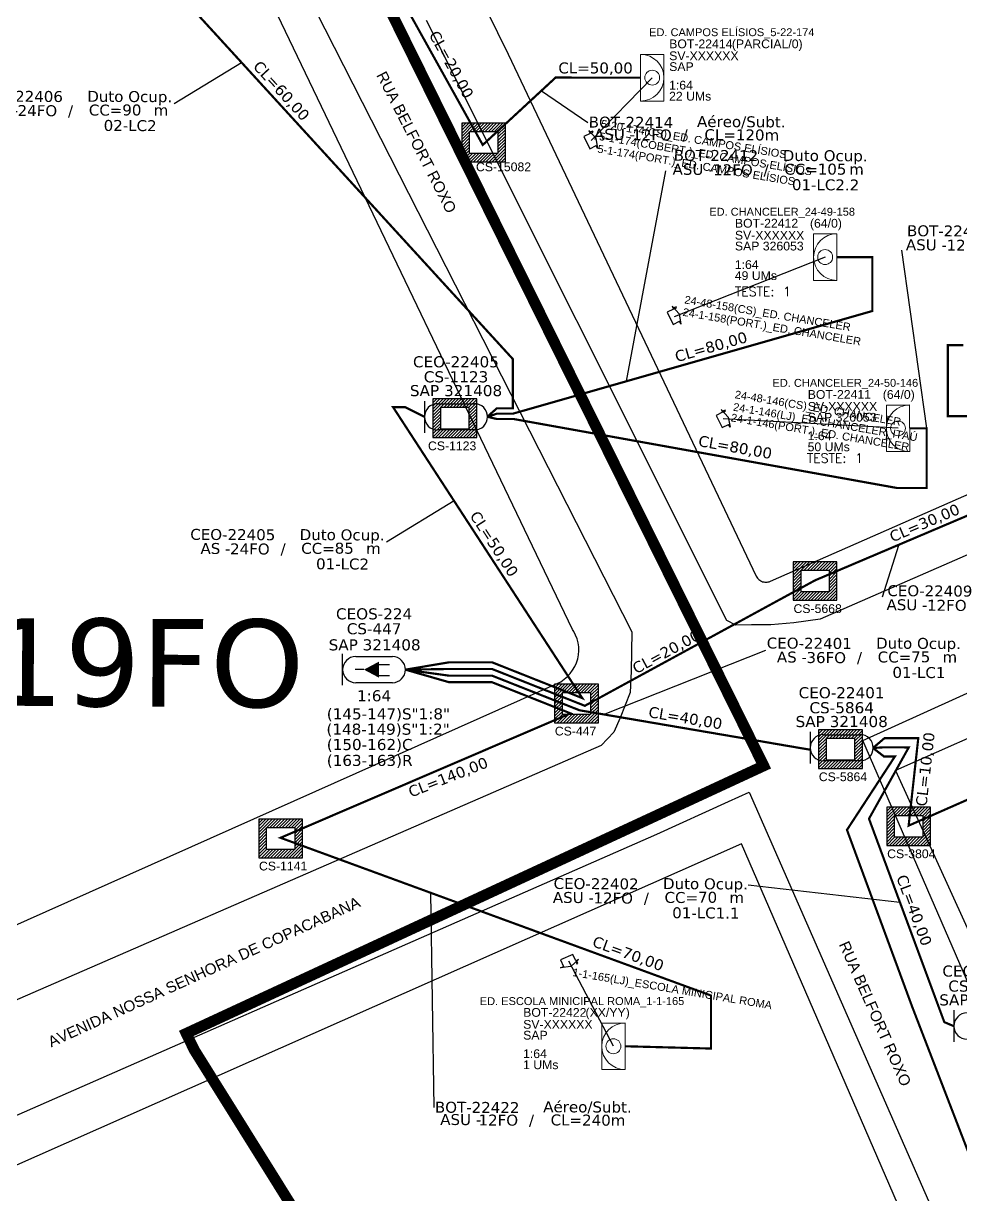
# Model space of a CAD drawing. Extents: x 4313 to 28038, y -9425 to 4777.
# Drawn here: x 25482 to 26338, y -8431 to -7361 of the extents above; entities that cross this region are included whole.
import ezdxf
from ezdxf.enums import TextEntityAlignment as Align

# ---------------------------------------------------------------- set-up
doc = ezdxf.new("R2010")
doc.units = ezdxf.units.DM
doc.header["$MEASUREMENT"] = 0
for name, color, linetype in [('10.0-Cartográfico', 252, 'Continuous'), ('10.1-Caixas Subterrâneas', 5, 'Continuous'), ('20.4-CEOS', 1, 'Continuous'), ('20.5-CEO', 1, 'Continuous'), ('20.8-Legenda', 1, 'Continuous'), ('CAP a instalar', 1, 'Continuous'), ('celulas gpon', 7, 'Continuous'), ('label_cabos', 7, 'Continuous'), ('Legenda', 1, 'Continuous'), ('Segmento de Logradouro Texto', 238, 'Continuous'), ('surveys', 7, 'Continuous'), ('surveys legendas', 7, 'Continuous')]:
    doc.layers.add(name, color=color, linetype=linetype)
doc.layers.add("20.0-LEGENDA DOS CDO'S", color=1, linetype='Continuous', lineweight=0)
doc.layers.add('20.1-CDO_INTERIOR', color=1, linetype='Continuous', lineweight=0)
doc.layers.add('DROP DE CLIENTE', color=140, linetype='Continuous', plot=False)
doc.layers.add('EXTRA', color=50, linetype='Continuous', plot=False)
doc.styles.add('ARIAL', font='arial.ttf')
doc.styles.add('DIGICADE', font='arial.ttf')
doc.styles.add('ROMANS', font='romans.shx')
doc.styles.add('siredit', font='verdana.ttf')
doc.linetypes.add('FENCELINE1', pattern='A,0.25,-0.1,[133,ltypeshp.shx,S=0.1,R=0,X=-0.1,Y=0],-0.1,1', length=1.45)
doc.dimstyles.new('CC', dxfattribs={"dimtxt": 1, "dimasz": 2, "dimexe": 0.18, "dimexo": 0.0625, "dimgap": 0.09, "dimtad": 0, "dimdec": 0, "dimrnd": 1, "dimzin": 0, "dimdsep": 46, "dimtxsty": 'siredit', "dimblk": 'NONE', "dimcen": 0, "dimse1": 1, "dimse2": 1, "dimsd1": 1, "dimsd2": 1, "dimclrt": 7, "dimadec": 0, "dimazin": 0, "dimtfac": 1, "dimtdec": 0, "dimtofl": 0, "dimtmove": 0, "dimatfit": 3, "dimfxl": 0, "dimtolj": 1, "dimtzin": 0, "dimarcsym": 0})

# ---------------------------------------------------------------- blocks, each defined once
blk = doc.blocks.new('SURVEY_SURVEY')
for p, q in [((0, 0.0000127), (-0.0000126, 0.000009)), ((-0.0000126, 0.000009), (-0.0000086, 0.000009)), ((-0.0000086, 0), (-0.0000086, 0.000009)), ((0.0000086, 0), (-0.0000086, 0)), ((0, 0.0000127), (0.0000126, 0.000009)), ((0.0000084, 0.0000132), (0.0000098, 0.0000132)), ((0.0000084, 0.0000103), (0.0000084, 0.0000132)), ((0.0000126, 0.000009), (0.0000086, 0.000009)), ((0.0000086, 0.000009), (0.0000086, 0)), ((0.0000098, 0.0000132), (0.0000098, 0.0000099))]:
    blk.add_line(p, q)
blk = doc.blocks.new('*U37')
at = {"layer": '20.4-CEOS'}
for p, q in [((-4.54, 1.19), (-1.19, 1.19)), ((-1.19, -1.19), (-4.54, -1.19))]:
    blk.add_line(p, q, dxfattribs=at)
for points in [[(-5.73, -1.43), (-5.73, 1.44)], [(-3.79, 0), (-4.59, 0)], [(-2.47, 0.48), (-1.45, 0.48)], [(-2.47, -0.52), (-1.45, -0.52)]]:
    blk.add_lwpolyline(points, dxfattribs=at)
blk.add_lwpolyline([(-3.79, 0, 0, 1.47, 0), (-2.41, 0, 1.47, 1.47, 0)], format="xyseb", dxfattribs=at)
for centre, start, end in [((-4.54, 0), 90, 270), ((-1.19, 0), 270, 90)]:
    blk.add_arc(centre, 1.19, start, end, dxfattribs=at)
at = {"layer": '20.4-CEOS', "color": 7, "style": 'siredit'}
for tag, p in [('FID', (-2.86, 5.6)), ('LOCAL', (-2.86, 4.24)), ('SAP', (-2.81, 2.77)), ('RACIO_SPLITAGEM', (-2.86, -1.88))]:
    blk.add_attdef(tag, text='', height=1.01, dxfattribs=at).set_placement(p, align=Align.TOP_CENTER)
for tag, flags, p in [('ID_ATIVIDADE', 3, (-2.86, -3.58)), ('FATOR', 1, (-2.86, -4.89))]:
    blk.add_attdef(tag, text='', height=1.01, dxfattribs=dict(at, flags=flags)).set_placement(p, align=Align.TOP_CENTER)
at = {"layer": '20.4-CEOS', "color": 7, "style": 'siredit', "flags": 3}
blk.add_attdef('QTDE', (-4.97, -7.12), '', height=1.01, dxfattribs=at)
blk = doc.blocks.new('*U68')
at = {"layer": '20.4-CEOS', "color": 7, "style": 'siredit'}
for tag, p in [('FIBRAS_SPLITTER', (0, 0)), ('FIBRAS_TOP_C', (0, -4.13)), ('RESERVA_FINAIS', (0, -5.46))]:
    blk.add_attdef(tag, p, '', height=1.01, dxfattribs=at)
for tag, p, flags in [('ID_ATIVIDADE', (0, -6.77), 3), ('FATOR', (0, -8.09), 1), ('QTDE', (0, -9.4), 1), ('FID', (0, -10.71), 1)]:
    blk.add_attdef(tag, p, '', height=1.01, dxfattribs=dict(at, flags=flags))
blk = doc.blocks.new('*U72')
at = {"layer": '20.4-CEOS', "color": 7, "style": 'siredit'}
blk.add_attdef('FIBRAS_SPLITTER', (0, 0), '', height=1.01, dxfattribs=at)
for tag, p, flags in [('ID_ATIVIDADE', (0, -1.48), 3), ('FATOR', (0, -2.79), 1), ('QTDE', (0, -4.11), 1), ('FID', (0, -5.42), 1)]:
    blk.add_attdef(tag, p, '', height=1.01, dxfattribs=dict(at, flags=flags))
blk = doc.blocks.new('*X32')
at = {"color": 0, "linetype": 'Continuous'}
for p, q in [((-1.25, 0.34099), (-0.49099, 1.1)), ((-1.25, 0.517767), (-0.667767, 1.1)), ((-1.25, 0.694544), (-0.844544, 1.1)), ((-1.25, 0.87132), (-1.02132, 1.1)), ((-1.25, 1.048097), (-1.198097, 1.1)), ((-0.789214, 0.625), (-0.314214, 1.1)), ((-0.612437, 0.625), (-0.137437, 1.1)), ((-0.43566, 0.625), (0.03934, 1.1)), ((-0.258883, 0.625), (0.216117, 1.1)), ((-0.082107, 0.625), (0.392893, 1.1)), ((0.09467, 0.625), (0.56967, 1.1)), ((0.271447, 0.625), (0.746447, 1.1)), ((0.448223, 0.625), (0.923223, 1.1)), ((0.625, 0.625), (1.1, 1.1)), ((0.801777, 0.625), (1.25, 1.073223)), ((0.8035, 0.449947), (1.25, 0.896447)), ((0.8035, 0.27317), (1.25, 0.71967)), ((-1.25, 0.164214), (-0.8035, 0.610714)), ((-1.25, -0.012563), (-0.8035, 0.433937)), ((-1.25, -0.18934), (-0.8035, 0.25716)), ((-1.25, -0.366117), (-0.8035, 0.080383)), ((0.8035, 0.096393), (1.25, 0.542893)), ((0.8035, -0.080383), (1.25, 0.366117)), ((0.8035, -0.25716), (1.25, 0.18934)), ((0.8035, -0.433937), (1.25, 0.012563)), ((-1.25, -0.542893), (-0.8035, -0.096393)), ((-1.25, -0.71967), (-0.8035, -0.27317)), ((-1.25, -0.896447), (-0.8035, -0.449947)), ((-1.25, -1.073223), (-0.801777, -0.625)), ((-1.1, -1.1), (-0.625, -0.625)), ((-0.923223, -1.1), (-0.448223, -0.625)), ((-0.746447, -1.1), (-0.271447, -0.625)), ((-0.56967, -1.1), (-0.09467, -0.625)), ((-0.392893, -1.1), (0.082107, -0.625)), ((-0.216117, -1.1), (0.258883, -0.625)), ((-0.03934, -1.1), (0.43566, -0.625)), ((0.137437, -1.1), (0.612437, -0.625)), ((0.314214, -1.1), (0.789214, -0.625)), ((0.49099, -1.1), (1.25, -0.34099)), ((0.667767, -1.1), (1.25, -0.517767)), ((0.8035, -0.610714), (1.25, -0.164214)), ((0.844544, -1.1), (1.25, -0.694544)), ((1.02132, -1.1), (1.25, -0.87132)), ((1.198097, -1.1), (1.25, -1.048097))]:
    blk.add_line(p, q, dxfattribs=at)
blk = doc.blocks.new('MANHOLE_MQ')
at = {"color": 0, "linetype": 'Continuous'}
for p, q in [((0.00000623, 0.00000569), (-0.00000627, 0.00000569)), ((-0.00000627, 0.00000569), (-0.00000627, -0.00000531)), ((0.00000623, -0.00000531), (0.00000623, 0.00000569)), ((-0.00000404, 0.00000331), (0.00000399, 0.00000331)), ((-0.00000404, -0.00000294), (-0.00000404, 0.00000331)), ((0.00000399, 0.00000331), (0.00000399, -0.00000294)), ((0.00000399, -0.00000294), (-0.00000404, -0.00000294)), ((0.00000399, -0.00000294), (0.00000399, -0.00000294)), ((-0.00000627, -0.00000531), (0.00000623, -0.00000531))]:
    blk.add_line(p, q, dxfattribs=at)
at = {"color": 0, "linetype": 'Continuous', "xscale": 5e-06, "yscale": 5e-06, "zscale": 1e-05}
blk.add_blockref('*X32', (-0.00000002, 0.00000019), dxfattribs=at)
blk = doc.blocks.new('CDOI_CT_DRT')
at = {"layer": '20.1-CDO_INTERIOR', "color": 8, "lineweight": 18}
blk.add_lwpolyline([(2.13, -2.13), (2.13, 2.12), (0, 2.12), (0, -2.13)], close=True, dxfattribs=at)
blk.add_circle((1.06, 0), 0.68, dxfattribs=at)
blk.add_arc((0, 0), 2.13, 269.9724, 89.9724, dxfattribs=at)
at = {"layer": "20.0-LEGENDA DOS CDO'S", "color": 8, "style": 'ARIAL'}
for tag, p in [('CDO_N', (2.61, 2.69)), ('SURVEY', (2.61, 1.6)), ('SAP', (2.61, 0.61)), ('1:XX', (2.6, -1.08)), ('UMS', (2.6, -2.09))]:
    blk.add_attdef(tag, p, '', height=0.8, rotation=359.9724, dxfattribs=at)
blk.add_attdef('FIBRAS_UTILIZADAS', text='', height=0.8, rotation=359.9724, dxfattribs=at).set_placement((10.32, 2.69), align=Align.CENTER)
blk = doc.blocks.new('Inst CDOI-64')
at = {"layer": '20.1-CDO_INTERIOR', "color": 1, "lineweight": 18}
blk.add_lwpolyline([(-2.12, -2.13), (-2.12, 2.12), (0, 2.12), (0.01, -2.13)], close=True, dxfattribs=at)
blk.add_circle((-1.06, 0), 0.68, dxfattribs=at)
blk.add_arc((0.01, 0), 2.13, 90.0276, 270.0276, dxfattribs=at)
at = {"layer": "20.0-LEGENDA DOS CDO'S"}
for tag, p, style, flags in [('ID_ATIVIDADE', (-9.3, 3.78), 'ARIAL', 3), ('FATOR', (-1.5, 3.78), 'ARIAL', 1), ('QTDE', (-9.18, -3.66), 'DIGICADE', 3)]:
    blk.add_attdef(tag, p, '', height=0.8, rotation=0.118, dxfattribs=dict(at, style=style, flags=flags))
at = {"layer": "20.0-LEGENDA DOS CDO'S", "style": 'ARIAL'}
for tag, p, rotation in [('FID', (-9.3, 2.69), 0.118), ('SURVEY', (-9.3, 1.6), 359.9724), ('SAP', (-9.3, 0.61), 359.9724), ('1:XX', (-9.31, -1.08), 359.9724), ('UMS', (-9.31, -2.09), 359.9724)]:
    blk.add_attdef(tag, p, '', height=0.8, rotation=rotation, dxfattribs=at)
blk.add_attdef('FIBRAS_UTILIZADAS', text='', height=0.8, rotation=359.9724, dxfattribs=at).set_placement((-0.99, 2.69), align=Align.CENTER)
blk = doc.blocks.new('Teste  FTTH')
at = {"color": 0, "lineweight": 0, "style": 'ROMANS'}
for tag, p in [('TESTE', (-2.302, -0.29)), ('QTDE', (0.212, -0.29))]:
    blk.add_attdef(tag, p, '', height=0.48, dxfattribs=at)
for tag, p, flags in [('FID', (-2.227, -1.253), 1), ('FATOR', (-2.227, -2.028), 3), ('ID_ATIVIDADE', (-2.227, -2.716), 3)]:
    blk.add_attdef(tag, p, '', height=0.48, dxfattribs=dict(at, flags=flags))
blk = doc.blocks.new('CDOI_CT_ESQ')
at = {"layer": '20.1-CDO_INTERIOR', "color": 8, "lineweight": 18}
blk.add_lwpolyline([(-2.12, -2.13), (-2.12, 2.12), (0, 2.12), (0.01, -2.13)], close=True, dxfattribs=at)
blk.add_circle((-1.06, 0), 0.68, dxfattribs=at)
blk.add_arc((0.01, 0), 2.13, 90.0276, 270.0276, dxfattribs=at)
at = {"layer": "20.0-LEGENDA DOS CDO'S", "color": 8, "style": 'ARIAL'}
for tag, p in [('CDO_N', (-9.3, 2.69)), ('SURVEY', (-9.3, 1.6)), ('SAP', (-9.3, 0.61)), ('1:XX', (-9.31, -1.08)), ('UMS', (-9.31, -2.09))]:
    blk.add_attdef(tag, p, '', height=0.8, rotation=359.9724, dxfattribs=at)
blk.add_attdef('FIBRAS_UTILIZADAS', text='', height=0.8, rotation=359.9724, dxfattribs=at).set_placement((-1.59, 2.69), align=Align.CENTER)
blk = doc.blocks.new('*U161')
at = {"layer": '20.5-CEO'}
for p, q in [((-1.56, 1.26), (1.8, 1.26)), ((1.8, -1.13), (-1.56, -1.13))]:
    blk.add_line(p, q, dxfattribs=at)
blk.add_lwpolyline([(-2.75, 1.51), (-2.75, -1.38)], dxfattribs=at)
for centre, start, end in [((-1.56, 0.07), 90, 270), ((1.8, 0.07), 270, 90)]:
    blk.add_arc(centre, 1.2, start, end, dxfattribs=at)
at = {"layer": '20.5-CEO', "color": 7, "style": 'siredit'}
for tag, p in [('FID', (0.11, 5.61)), ('LOCAL', (0.12, 4.23)), ('SAP', (0.12, 2.97)), ('FIBRAS_RESERVA', (0.12, -1.94))]:
    blk.add_attdef(tag, text='', height=1.01, dxfattribs=at).set_placement(p, align=Align.TOP_CENTER)
for tag, flags, p in [('ID_ATIVIDADE', 3, (0.11, -3.51)), ('FATOR', 1, (0.11, -4.82))]:
    blk.add_attdef(tag, text='', height=1.01, dxfattribs=dict(at, flags=flags)).set_placement(p, align=Align.TOP_CENTER)
at = {"layer": '20.5-CEO', "color": 7, "style": 'siredit', "flags": 3}
blk.add_attdef('QTDE', (-4.88, -7.06), '', height=1.01, dxfattribs=at)
blk = doc.blocks.new('Inst CB DT OCUP CFOA-SM-AS-80-TS-36')
at = {"layer": 'label_cabos', "color": 0, "style": 'siredit'}
for tag, flags, p in [('ID_ATIVIDADE', 3, (1.31, 2.67)), ('FATOR', 1, (11.56, 2.55))]:
    blk.add_attdef(tag, text='', height=1, rotation=359.69, dxfattribs=dict(at, flags=flags)).set_placement(p, align=Align.MIDDLE_CENTER)
for tag, p in [('DESTINO_CABO', (3.13, 1.26)), ('TIPO_CABO', (13.11, 1.24)), ('TIPO_CABO', (1.76, 0)), ('CABO', (4.69, -0.05)), ('/', (7.71, -0.05)), ('LANCE', (10.91, 0)), ('UND', (15.96, 0)), ('FID', (13.15, -1.41))]:
    blk.add_attdef(tag, text='', height=1, rotation=359.69, dxfattribs=at).set_placement(p, align=Align.MIDDLE_CENTER)
blk.add_attdef('QTDE', (12.43, -0.47), '', height=1, rotation=359.69, dxfattribs=at)
blk = doc.blocks.new('_None')
blk = doc.blocks.new('Inst CB DT OCUP CFOA-SM-ASU-120-S-12')
at = {"layer": 'label_cabos', "color": 0, "style": 'siredit'}
for tag, flags, p in [('ID_ATIVIDADE', 3, (1.31, 2.67)), ('FATOR', 1, (11.56, 2.55))]:
    blk.add_attdef(tag, text='', height=1, rotation=359.69, dxfattribs=dict(at, flags=flags)).set_placement(p, align=Align.MIDDLE_CENTER)
for tag, p in [('DESTINO_CABO', (3.13, 1.26)), ('TIPO_CABO', (13.11, 1.24)), ('TIPO_CABO', (1.26, 0)), ('CABO', (4.69, -0.05)), ('/', (7.71, -0.05)), ('LANCE', (10.91, 0)), ('UND', (15.96, 0)), ('FID', (13.15, -1.41))]:
    blk.add_attdef(tag, text='', height=1, rotation=359.69, dxfattribs=at).set_placement(p, align=Align.MIDDLE_CENTER)
blk.add_attdef('QTDE', (12.43, -0.47), '', height=1, rotation=359.69, dxfattribs=at)
blk = doc.blocks.new('Inst CB DT OCUP CFOA-SM-AS-80-TS-24')
at = {"layer": 'label_cabos', "color": 0, "style": 'siredit'}
for tag, flags, p in [('ID_ATIVIDADE', 3, (1.31, 2.67)), ('FATOR', 1, (11.56, 2.55))]:
    blk.add_attdef(tag, text='', height=1, rotation=359.69, dxfattribs=dict(at, flags=flags)).set_placement(p, align=Align.MIDDLE_CENTER)
for tag, p in [('DESTINO_CABO', (3.13, 1.26)), ('TIPO_CABO', (13.11, 1.24)), ('TIPO_CABO', (1.76, 0)), ('CABO', (4.69, -0.05)), ('/', (7.71, -0.05)), ('LANCE', (10.91, 0)), ('UND', (15.96, 0)), ('FID', (13.15, -1.41))]:
    blk.add_attdef(tag, text='', height=1, rotation=359.69, dxfattribs=at).set_placement(p, align=Align.MIDDLE_CENTER)
blk.add_attdef('QTDE', (12.43, -0.47), '', height=1, rotation=359.69, dxfattribs=at)
blk = doc.blocks.new('LEGENDA DOS CABOS')
at = {"layer": 'EXTRA', "style": 'siredit'}
for tag, p in [('ID', (4.6, 0.97)), ('XX', (9.03, 0.97))]:
    blk.add_attdef(tag, text='', height=0.48, rotation=359.69, dxfattribs=at).set_placement(p, align=Align.MIDDLE_CENTER)
at = {"layer": 'Legenda', "color": 7, "style": 'siredit'}
for tag, p in [('TIPO_CABO', (1.31, 0)), ('CABO', (4.69, -0.05)), ('/', (6.81, -0.05)), ('METROS', (10.03, -0.05))]:
    blk.add_attdef(tag, text='', height=0.8, rotation=359.69, dxfattribs=at).set_placement(p, align=Align.MIDDLE_CENTER)

msp = doc.modelspace()

# ---------------------------------------------------------------- linework, layer by layer
at = {"layer": '10.0-Cartográfico'}
for points in [[(25830.8, -7198.2), (25915.3, -7369.7)], [(26889.3, -7245.5), (27000.7, -7488.5), (27005.8, -7509.3), (27006, -7527.1), (27002.9, -7537.5), (26991.9, -7557), (26808.3, -7643.8), (26209.9, -7905.4), (26185.8, -7908.7), (26164.9, -7910.4), (26147.3, -7910.6), (26132.8, -7910.8), (26124.7, -7906.4), (25850.3, -7358.9)], [(25279.3, -8272), (25973, -7962.5), (25976.2, -7960.2), (25979.1, -7957.7), (25981.6, -7954.9), (25983.8, -7951.8), (25985.8, -7948.5), (25987.4, -7945.2), (25988.5, -7941.6), (25989.2, -7937.9), (25989.5, -7934.2), (25989.4, -7930.5), (25988.9, -7926.9), (25988, -7923.3), (25986.5, -7919.8), (25984.8, -7916.5), (25983.7, -7914.7), (25714.4, -7353.7)], [(25749.2, -7349.8), (26037.9, -7916.8), (26037.2, -7952.8), (26036.3, -7972.4), (26027.2, -7995.4), (26021.5, -8008.5), (26009.9, -8020.6), (25293.5, -8332.2), (25290.3, -8333.4)], [(25915.3, -7369.7), (25925.1, -7389.5), (26151.5, -7866.1), (26151.9, -7867), (26152.5, -7867.8), (26153.1, -7868.5), (26153.9, -7869.1), (26154.7, -7869.7), (26155.5, -7870.3), (26156.4, -7870.7), (26157.3, -7871.1), (26158.3, -7871.3), (26159.4, -7871.4), (26160.4, -7871.5), (26161.4, -7871.5), (26162.4, -7871.3), (26163.4, -7871.1), (26164.6, -7870.6), (26954.3, -7523.5)], [(25313.3, -8429.5), (26060.6, -8101.6), (26126.3, -8071.8), (26145.1, -8063.1), (26434.2, -8722.2), (26539.6, -8685.8), (26248.9, -8016.1), (26511.1, -7897), (27024.1, -7663.4)], [(27077.3, -7690), (26278.6, -8043.4), (26571.7, -8686.6), (26415.8, -8750.9), (26138.1, -8110.4), (25325.4, -8470.5)]]:
    msp.add_lwpolyline(points, dxfattribs=at)
at = {"layer": 'CAP a instalar', "ltscale": 5, "const_width": 2}
for points in [[(25906.2, -7720.3), (25914.7, -7712.8), (25929.2, -7712.8), (25929.2, -7667.8), (25581.3, -7287.5), (25598, -7260.3), (25598, -7260.3)], [(25906.2, -7720.6), (25914.7, -7717.7), (25929.4, -7717.7), (26257.5, -7624), (26257.5, -7574.8), (26225, -7574.8)], [(25831.2, -7951.4), (25871.1, -7944.7), (25910.3, -7944.7), (25992.7, -7977.4), (25819.9, -7711.7), (25830.9, -7711.7), (25848.7, -7720.6)], [(25906.2, -7720.6), (25914.7, -7722.6), (25930, -7722.6), (26280.2, -7785.6), (26307.1, -7785.6), (26307.1, -7731.1), (26291.6, -7731.1)], [(25831.2, -7951.4), (25871.1, -7950.8), (25910.3, -7950.8), (25995, -7984.4), (26205.1, -7869.9), (26369.4, -7800.1), (26386.7, -7793.1), (26398.2, -7781)], [(25831.2, -7951.4), (25871.1, -7956.9), (25910.3, -7956.9), (25990.2, -7988.5), (26140.1, -8014.1), (26181.9, -8021.3), (26200.8, -8024.5)], [(26258.3, -8022.7), (26268.5, -8014), (26299.4, -8014), (26290.6, -8093.8), (26354.6, -8065.6), (26522, -8065.6), (26522, -8118.5), (26474.8, -8118.5)], [(26332, -8276.9), (26323.2, -8273.2), (26254.4, -8087.5), (26290.7, -8022.4), (26268, -8022.3), (26258.1, -8022.9)]]:
    msp.add_lwpolyline(points, dxfattribs=at)
at = {"layer": 'CAP a instalar', "color": 8, "linetype": 'FENCELINE1', "ltscale": 5, "const_width": 2}
for points in [[(26045.9, -7411), (25968.3, -7410.9), (25901.8, -7472.4), (25818.8, -7323.2), (25686.2, -7269.3), (25667, -7269.3), (25655.5, -7260.3)], [(26455.7, -7781), (26473.4, -7761.1), (26473.4, -7720), (26326.4, -7720), (26326.4, -7655.1), (26340.5, -7655.1)], [(25831.2, -7951.4), (25871.1, -7962.9), (25910.3, -7962.9), (25981.9, -7991.3), (25717.2, -8104.9), (26110.2, -8248.9), (26110.2, -8297.3), (26031.7, -8295.2)], [(26258.1, -8022.9), (26268, -8030.6), (26278.1, -8030.6), (26234.3, -8097.7), (26293.9, -8259.3), (26506.2, -8809.5), (26513.9, -8809.4), (26536.1, -8827.2)]]:
    msp.add_lwpolyline(points, dxfattribs=at)
at = {"layer": 'celulas gpon', "color": 116, "linetype": 'Continuous', "lineweight": 200, "const_width": 10}
msp.add_lwpolyline([(27422.7, -8164.9), (27758, -8747.6), (26334.8, -9414.1), (25638.5, -8298.7), (25631.1, -8283.5), (26158.3, -8039.2), (25725.5, -7164), (26405.5, -6885.7), (26836.7, -7699.1), (26435.8, -7880.9), (26696.5, -8366.2), (27422.7, -8164.9)], dxfattribs=at)
at = {"layer": 'DROP DE CLIENTE'}
for points in [[(26056.5, -7411), (26000.7, -7468.4)], [(26214.4, -7574.8), (26076.6, -7629.2)], [(26280.9, -7731.1), (26121.2, -7722.3)], [(26021.1, -8295.2), (25980.4, -8217.4)]]:
    msp.add_lwpolyline(points, dxfattribs=at)

# ---------------------------------------------------------------- block references
at = {"color": 0, "lineweight": 0, "xscale": 10, "yscale": 10, "zscale": 10}
for p, values in [((26225, -7574.8), {'FIBRAS_UTILIZADAS': '(64/0)', 'SURVEY': 'SV-XXXXXX', 'SAP': 'SAP 326053', '1:XX': '1:64', 'UMS': '49 UMs', 'FID': 'BOT-22412'}), ((26291.5, -7731.1), {'FIBRAS_UTILIZADAS': '(64/0)', 'SURVEY': 'SV-XXXXXX', 'SAP': 'SAP 326053', '1:XX': '1:64', 'UMS': '50 UMs', 'FID': 'BOT-22411'})]:
    msp.add_blockref('Inst CDOI-64', p, dxfattribs=at).add_auto_attribs(values)
at = {"layer": '10.1-Caixas Subterrâneas', "color": 30, "xscale": 3197875.543111582, "yscale": 3197875.543111582, "zscale": 3197875.543111582}
for p, rotation in [((25902.5, -7469.5), 180.0000000000629), ((25876.2, -7721.3), 180.0000000000628), ((26205.1, -7869.9), 180.000000000063), ((25987.3, -7981.7), 180.0000000000631), ((26228.3, -8023.4), 180.000000000063), ((26290.6, -8093.8), 180.0000000000629), ((25717.2, -8104.9), 180.000000000063)]:
    msp.add_blockref('MANHOLE_MQ', p, dxfattribs=dict(at, rotation=rotation))
at = {"layer": "20.0-LEGENDA DOS CDO'S", "lineweight": 0, "xscale": 17.50499999999992, "yscale": 17.50499999999992, "zscale": 17.50499999999992, "rotation": 0.004078562105398201}
for p in [(26172.3, -7605.4), (26238, -7757.4)]:
    msp.add_blockref('Teste  FTTH', p, dxfattribs=at).add_auto_attribs({'TESTE': 'TESTE:', 'QTDE': '1'})
at = {"layer": '20.1-CDO_INTERIOR', "xscale": 10, "yscale": 10, "zscale": 10}
for name, p, values in [('CDOI_CT_DRT', (26045.9, -7411), {'CDO_N': 'BOT-22414', 'FIBRAS_UTILIZADAS': '        (PARCIAL/0)', 'SURVEY': 'SV-XXXXXX', 'SAP': 'SAP', '1:XX': '1:64', 'UMS': '22 UMs'}), ('CDOI_CT_ESQ', (26031.7, -8295.2), {'CDO_N': 'BOT-22422', 'FIBRAS_UTILIZADAS': '(XX/YY)', 'SURVEY': 'SV-XXXXXX', 'SAP': 'SAP', '1:XX': '1:64', 'UMS': '1 UMs'})]:
    msp.add_blockref(name, p, dxfattribs=at).add_auto_attribs(values)
at = {"layer": '20.4-CEOS', "lineweight": 0, "xscale": 10, "yscale": 10, "zscale": 10}
msp.add_blockref('*U37', (25831.2, -7951.4), dxfattribs=at).add_auto_attribs({'FID': 'CEOS-224', 'LOCAL': 'CS-447', 'SAP': 'SAP 321408', 'RACIO_SPLITAGEM': '1:64'})
at = {"layer": '20.4-CEOS', "color": 0, "lineweight": 0}
ref = msp.add_blockref('*U68', (25759.4, -7996.8), dxfattribs=dict(at, xscale=10, yscale=10, zscale=10))
ref.add_attrib('FIBRAS_SPLITTER', '(145-147)S"1:8"', (25759.4, -7996.8), dxfattribs={"color": 7, "height": 10.097, "style": 'siredit'})
ref.add_attrib('FIBRAS_TOP_C', '(150-162)C', (25759.4, -8024.8), dxfattribs={"color": 7, "height": 10.1, "style": 'siredit'})
ref.add_attrib('RESERVA_FINAIS', '(163-163)R', (25759.4, -8039.3), dxfattribs={"color": 7, "height": 10.1, "style": 'siredit'})
at = {"layer": '20.4-CEOS', "color": 0, "lineweight": 0, "xscale": 10, "yscale": 10, "zscale": 10}
msp.add_blockref('*U72', (25759.1, -8010.8), dxfattribs=at).add_auto_attribs({'FIBRAS_SPLITTER': '(148-149)S"1:2"'})
at = {"layer": '20.5-CEO', "color": 0, "lineweight": 0}
ref = msp.add_blockref('*U161', (25876.2, -7721.3), dxfattribs=dict(at, xscale=10, yscale=10, zscale=10))
ref.add_attrib('LOCAL', 'CS-1123', dxfattribs={"color": 7, "height": 10.14, "style": 'siredit'}).set_placement((25877.4, -7679), align=Align.TOP_CENTER)
ref.add_attrib('SAP', 'SAP 321408', dxfattribs={"color": 7, "height": 10.14, "style": 'siredit'}).set_placement((25877.4, -7691.6), align=Align.TOP_CENTER)
ref.add_attrib('FID', 'CEO-22405', dxfattribs={"layer": '20.4-CEOS', "color": 7, "height": 10.1, "style": 'siredit'}).set_placement((25877.3, -7665.3), align=Align.TOP_CENTER)
ref = msp.add_blockref('*U161', (26228.3, -8023.4), dxfattribs=dict(at, xscale=10, yscale=10, zscale=10))
ref.add_attrib('LOCAL', 'CS-5864', dxfattribs={"color": 7, "height": 10.14, "style": 'siredit'}).set_placement((26229.5, -7981.1), align=Align.TOP_CENTER)
ref.add_attrib('SAP', 'SAP 321408', dxfattribs={"color": 7, "height": 10.14, "style": 'siredit'}).set_placement((26229.5, -7993.7), align=Align.TOP_CENTER)
ref.add_attrib('FID', 'CEO-22401', dxfattribs={"layer": '20.4-CEOS', "color": 7, "height": 10.1, "style": 'siredit'}).set_placement((26229.4, -7967.4), align=Align.TOP_CENTER)
ref = msp.add_blockref('*U161', (26359.5, -8277.5), dxfattribs=dict(at, xscale=10, yscale=10, zscale=10))
ref.add_attrib('LOCAL', 'CS-11479', dxfattribs={"color": 7, "height": 10.14, "style": 'siredit'}).set_placement((26360.7, -8235.2), align=Align.TOP_CENTER)
ref.add_attrib('SAP', 'SAP 321408', dxfattribs={"color": 7, "height": 10.14, "style": 'siredit'}).set_placement((26360.7, -8247.8), align=Align.TOP_CENTER)
ref.add_attrib('FID', 'CEO-22402', dxfattribs={"layer": '20.4-CEOS', "color": 7, "height": 10.1, "style": 'siredit'}).set_placement((26360.6, -8221.5), align=Align.TOP_CENTER)
at = {"layer": 'label_cabos', "color": 0, "lineweight": 0}
ref = msp.add_blockref('Inst CB DT OCUP CFOA-SM-AS-80-TS-24', (25448.4, -7440.6), dxfattribs=dict(at, xscale=10, yscale=10, zscale=10))
ref.add_attrib('DESTINO_CABO', 'CEO-22406', dxfattribs={"color": 0, "height": 10, "rotation": 359.69, "style": 'siredit'}).set_placement((25479.7, -7428), align=Align.MIDDLE_CENTER)
ref.add_attrib('CABO', '24FO', dxfattribs={"color": 0, "height": 10, "rotation": 359.69, "style": 'siredit'}).set_placement((25495.2, -7441.1), align=Align.MIDDLE_CENTER)
ref.add_attrib('TIPO_CABO', 'Duto Ocup.', dxfattribs={"color": 0, "height": 10, "rotation": 359.69, "style": 'siredit'}).set_placement((25579.5, -7428.2), align=Align.MIDDLE_CENTER)
ref.add_attrib('/', '/', dxfattribs={"color": 0, "height": 10, "rotation": 359.69, "style": 'siredit'}).set_placement((25525.5, -7441.1), align=Align.MIDDLE_CENTER)
ref.add_attrib('TIPO_CABO', 'AS - ', dxfattribs={"color": 0, "height": 10, "rotation": 359.69, "style": 'siredit'}).set_placement((25466, -7440.7), align=Align.MIDDLE_CENTER)
ref.add_attrib('FID', '02-LC2', dxfattribs={"color": 0, "height": 10, "rotation": 359.69, "style": 'siredit'}).set_placement((25579.9, -7454.7), align=Align.MIDDLE_CENTER)
ref.add_attrib('LANCE', 'CC=', dxfattribs={"color": 0, "height": 10, "rotation": 359.69, "style": 'siredit'}).set_placement((25557.5, -7440.6), align=Align.MIDDLE_CENTER)
ref.add_attrib('QTDE', '90', (25572.7, -7445.4), dxfattribs={"color": 0, "height": 10, "rotation": 359.69, "style": 'siredit'})
ref.add_attrib('UND', 'm', dxfattribs={"color": 0, "height": 10, "rotation": 359.69, "style": 'siredit'}).set_placement((25608, -7440.6), align=Align.MIDDLE_CENTER)
ref = msp.add_blockref('LEGENDA DOS CABOS', (25994.7, -7468), dxfattribs=dict(at, xscale=10, yscale=10, zscale=10))
ref.add_attrib('ID', 'BOT-22414', dxfattribs={"color": 0, "height": 10, "rotation": 359.69, "style": 'siredit'}).set_placement((26037.1, -7451.7), align=Align.MIDDLE_CENTER)
ref.add_attrib('CABO', '12FO', dxfattribs={"color": 0, "height": 10, "rotation": 359.69, "style": 'siredit'}).set_placement((26056.3, -7463.2), align=Align.MIDDLE_CENTER)
ref.add_attrib('METROS', 'CL=120m', dxfattribs={"color": 0, "height": 10, "rotation": 359.69, "style": 'siredit'}).set_placement((26138.3, -7463.2), align=Align.MIDDLE_CENTER)
ref.add_attrib('XX', 'Aéreo/Subt.', dxfattribs={"color": 0, "height": 10, "rotation": 359.69, "style": 'siredit'}).set_placement((26137.8, -7451.2), align=Align.MIDDLE_CENTER)
ref.add_attrib('/', '/', dxfattribs={"color": 0, "height": 10, "rotation": 359.69, "style": 'siredit'}).set_placement((26086.6, -7463.2), align=Align.MIDDLE_CENTER)
ref.add_attrib('TIPO_CABO', 'ASU -', dxfattribs={"color": 0, "height": 10, "rotation": 359.69, "style": 'siredit'}).set_placement((26022.1, -7462.7), align=Align.MIDDLE_CENTER)
ref = msp.add_blockref('Inst CB DT OCUP CFOA-SM-ASU-120-S-12', (26083.3, -7494.6), dxfattribs=dict(at, xscale=10, yscale=10, zscale=10))
ref.add_attrib('DESTINO_CABO', 'BOT-22412', dxfattribs={"color": 0, "height": 10, "rotation": 359.69, "style": 'siredit'}).set_placement((26114.7, -7482), align=Align.MIDDLE_CENTER)
ref.add_attrib('CABO', '12FO', dxfattribs={"color": 0, "height": 10, "rotation": 359.69, "style": 'siredit'}).set_placement((26130.2, -7495.1), align=Align.MIDDLE_CENTER)
ref.add_attrib('TIPO_CABO', 'Duto Ocup.', dxfattribs={"color": 0, "height": 10, "rotation": 359.69, "style": 'siredit'}).set_placement((26214.4, -7482.2), align=Align.MIDDLE_CENTER)
ref.add_attrib('/', '/', dxfattribs={"color": 0, "height": 10, "rotation": 359.69, "style": 'siredit'}).set_placement((26160.5, -7495.1), align=Align.MIDDLE_CENTER)
ref.add_attrib('TIPO_CABO', 'ASU - ', dxfattribs={"color": 0, "height": 10, "rotation": 359.69, "style": 'siredit'}).set_placement((26096, -7494.7), align=Align.MIDDLE_CENTER)
ref.add_attrib('FID', '01-LC2.2', dxfattribs={"color": 0, "height": 10, "rotation": 359.69, "style": 'siredit'}).set_placement((26214.8, -7508.8), align=Align.MIDDLE_CENTER)
ref.add_attrib('LANCE', 'CC=', dxfattribs={"color": 0, "height": 10, "rotation": 359.69, "style": 'siredit'}).set_placement((26192.4, -7494.6), align=Align.MIDDLE_CENTER)
ref.add_attrib('QTDE', '105', (26207.6, -7499.4), dxfattribs={"color": 0, "height": 10, "rotation": 359.69, "style": 'siredit'})
ref.add_attrib('UND', 'm', dxfattribs={"color": 0, "height": 10, "rotation": 359.69, "style": 'siredit'}).set_placement((26243, -7494.6), align=Align.MIDDLE_CENTER)
ref = msp.add_blockref('Inst CB DT OCUP CFOA-SM-ASU-120-S-12', (26296.4, -7563.5), dxfattribs=dict(at, xscale=10, yscale=10, zscale=10))
ref.add_attrib('DESTINO_CABO', 'BOT-22411', dxfattribs={"color": 0, "height": 10, "rotation": 359.69, "style": 'siredit'}).set_placement((26327.7, -7550.9), align=Align.MIDDLE_CENTER)
ref.add_attrib('CABO', '12FO', dxfattribs={"color": 0, "height": 10, "rotation": 359.69, "style": 'siredit'}).set_placement((26343.3, -7564), align=Align.MIDDLE_CENTER)
ref.add_attrib('TIPO_CABO', 'Duto Ocup.', dxfattribs={"color": 0, "height": 10, "rotation": 359.69, "style": 'siredit'}).set_placement((26427.5, -7551.1), align=Align.MIDDLE_CENTER)
ref.add_attrib('/', '/', dxfattribs={"color": 0, "height": 10, "rotation": 359.69, "style": 'siredit'}).set_placement((26373.5, -7564), align=Align.MIDDLE_CENTER)
ref.add_attrib('TIPO_CABO', 'ASU - ', dxfattribs={"color": 0, "height": 10, "rotation": 359.69, "style": 'siredit'}).set_placement((26309, -7563.6), align=Align.MIDDLE_CENTER)
ref.add_attrib('FID', '01-LC2.1', dxfattribs={"color": 0, "height": 10, "rotation": 359.69, "style": 'siredit'}).set_placement((26427.9, -7577.7), align=Align.MIDDLE_CENTER)
ref.add_attrib('LANCE', 'CC=', dxfattribs={"color": 0, "height": 10, "rotation": 359.69, "style": 'siredit'}).set_placement((26405.5, -7563.5), align=Align.MIDDLE_CENTER)
ref.add_attrib('QTDE', '105', (26420.7, -7568.3), dxfattribs={"color": 0, "height": 10, "rotation": 359.69, "style": 'siredit'})
ref.add_attrib('UND', 'm', dxfattribs={"color": 0, "height": 10, "rotation": 359.69, "style": 'siredit'}).set_placement((26456, -7563.5), align=Align.MIDDLE_CENTER)
ref = msp.add_blockref('Inst CB DT OCUP CFOA-SM-AS-80-TS-24', (25642.3, -7840.7), dxfattribs=dict(at, xscale=10, yscale=10, zscale=10))
ref.add_attrib('DESTINO_CABO', 'CEO-22405', dxfattribs={"color": 0, "height": 10, "rotation": 359.69, "style": 'siredit'}).set_placement((25673.6, -7828.1), align=Align.MIDDLE_CENTER)
ref.add_attrib('CABO', '24FO', dxfattribs={"color": 0, "height": 10, "rotation": 359.69, "style": 'siredit'}).set_placement((25689.2, -7841.2), align=Align.MIDDLE_CENTER)
ref.add_attrib('TIPO_CABO', 'Duto Ocup.', dxfattribs={"color": 0, "height": 10, "rotation": 359.69, "style": 'siredit'}).set_placement((25773.4, -7828.3), align=Align.MIDDLE_CENTER)
ref.add_attrib('/', '/', dxfattribs={"color": 0, "height": 10, "rotation": 359.69, "style": 'siredit'}).set_placement((25719.5, -7841.2), align=Align.MIDDLE_CENTER)
ref.add_attrib('TIPO_CABO', 'AS - ', dxfattribs={"color": 0, "height": 10, "rotation": 359.69, "style": 'siredit'}).set_placement((25660, -7840.8), align=Align.MIDDLE_CENTER)
ref.add_attrib('FID', '01-LC2', dxfattribs={"color": 0, "height": 10, "rotation": 359.69, "style": 'siredit'}).set_placement((25773.8, -7854.9), align=Align.MIDDLE_CENTER)
ref.add_attrib('LANCE', 'CC=', dxfattribs={"color": 0, "height": 10, "rotation": 359.69, "style": 'siredit'}).set_placement((25751.4, -7840.7), align=Align.MIDDLE_CENTER)
ref.add_attrib('QTDE', '85', (25766.6, -7845.5), dxfattribs={"color": 0, "height": 10, "rotation": 359.69, "style": 'siredit'})
ref.add_attrib('UND', 'm', dxfattribs={"color": 0, "height": 10, "rotation": 359.69, "style": 'siredit'}).set_placement((25802, -7840.7), align=Align.MIDDLE_CENTER)
ref = msp.add_blockref('Inst CB DT OCUP CFOA-SM-ASU-120-S-12', (26278.6, -7892.2), dxfattribs=dict(at, xscale=10, yscale=10, zscale=10))
ref.add_attrib('DESTINO_CABO', 'CEO-22409', dxfattribs={"color": 0, "height": 10, "rotation": 359.69, "style": 'siredit'}).set_placement((26310, -7879.5), align=Align.MIDDLE_CENTER)
ref.add_attrib('CABO', '12FO', dxfattribs={"color": 0, "height": 10, "rotation": 359.69, "style": 'siredit'}).set_placement((26325.5, -7892.7), align=Align.MIDDLE_CENTER)
ref.add_attrib('TIPO_CABO', 'Duto Ocup.', dxfattribs={"color": 0, "height": 10, "rotation": 359.69, "style": 'siredit'}).set_placement((26409.7, -7879.7), align=Align.MIDDLE_CENTER)
ref.add_attrib('/', '/', dxfattribs={"color": 0, "height": 10, "rotation": 359.69, "style": 'siredit'}).set_placement((26355.8, -7892.7), align=Align.MIDDLE_CENTER)
ref.add_attrib('TIPO_CABO', 'ASU - ', dxfattribs={"color": 0, "height": 10, "rotation": 359.69, "style": 'siredit'}).set_placement((26291.3, -7892.2), align=Align.MIDDLE_CENTER)
ref.add_attrib('FID', '01-LC3', dxfattribs={"color": 0, "height": 10, "rotation": 359.69, "style": 'siredit'}).set_placement((26410.1, -7906.3), align=Align.MIDDLE_CENTER)
ref.add_attrib('LANCE', 'CC=', dxfattribs={"color": 0, "height": 10, "rotation": 359.69, "style": 'siredit'}).set_placement((26387.7, -7892.1), align=Align.MIDDLE_CENTER)
ref.add_attrib('QTDE', '85', (26402.9, -7896.9), dxfattribs={"color": 0, "height": 10, "rotation": 359.69, "style": 'siredit'})
ref.add_attrib('UND', 'm', dxfattribs={"color": 0, "height": 10, "rotation": 359.69, "style": 'siredit'}).set_placement((26438.3, -7892.1), align=Align.MIDDLE_CENTER)
ref = msp.add_blockref('Inst CB DT OCUP CFOA-SM-AS-80-TS-36', (26168.6, -7939.9), dxfattribs=dict(at, xscale=10, yscale=10, zscale=10))
ref.add_attrib('DESTINO_CABO', 'CEO-22401', dxfattribs={"color": 0, "height": 10, "rotation": 359.69, "style": 'siredit'}).set_placement((26199.9, -7927.3), align=Align.MIDDLE_CENTER)
ref.add_attrib('CABO', '36FO', dxfattribs={"color": 0, "height": 10, "rotation": 359.69, "style": 'siredit'}).set_placement((26215.4, -7940.4), align=Align.MIDDLE_CENTER)
ref.add_attrib('TIPO_CABO', 'Duto Ocup.', dxfattribs={"color": 0, "height": 10, "rotation": 359.69, "style": 'siredit'}).set_placement((26299.6, -7927.4), align=Align.MIDDLE_CENTER)
ref.add_attrib('/', '/', dxfattribs={"color": 0, "height": 10, "rotation": 359.69, "style": 'siredit'}).set_placement((26245.7, -7940.4), align=Align.MIDDLE_CENTER)
ref.add_attrib('TIPO_CABO', 'AS - ', dxfattribs={"color": 0, "height": 10, "rotation": 359.69, "style": 'siredit'}).set_placement((26186.2, -7939.9), align=Align.MIDDLE_CENTER)
ref.add_attrib('FID', '01-LC1', dxfattribs={"color": 0, "height": 10, "rotation": 359.69, "style": 'siredit'}).set_placement((26300, -7954), align=Align.MIDDLE_CENTER)
ref.add_attrib('LANCE', 'CC=', dxfattribs={"color": 0, "height": 10, "rotation": 359.69, "style": 'siredit'}).set_placement((26277.7, -7939.9), align=Align.MIDDLE_CENTER)
ref.add_attrib('QTDE', '75', (26292.9, -7944.6), dxfattribs={"color": 0, "height": 10, "rotation": 359.69, "style": 'siredit'})
ref.add_attrib('UND', 'm', dxfattribs={"color": 0, "height": 10, "rotation": 359.69, "style": 'siredit'}).set_placement((26328.2, -7939.9), align=Align.MIDDLE_CENTER)
ref = msp.add_blockref('Inst CB DT OCUP CFOA-SM-ASU-120-S-12', (25974, -8159.4), dxfattribs=dict(at, xscale=10, yscale=10, zscale=10))
ref.add_attrib('DESTINO_CABO', 'CEO-22402', dxfattribs={"color": 0, "height": 10, "rotation": 359.69, "style": 'siredit'}).set_placement((26005.3, -8146.8), align=Align.MIDDLE_CENTER)
ref.add_attrib('CABO', '12FO', dxfattribs={"color": 0, "height": 10, "rotation": 359.69, "style": 'siredit'}).set_placement((26020.9, -8159.9), align=Align.MIDDLE_CENTER)
ref.add_attrib('TIPO_CABO', 'Duto Ocup.', dxfattribs={"color": 0, "height": 10, "rotation": 359.69, "style": 'siredit'}).set_placement((26105.1, -8146.9), align=Align.MIDDLE_CENTER)
ref.add_attrib('/', '/', dxfattribs={"color": 0, "height": 10, "rotation": 359.69, "style": 'siredit'}).set_placement((26051.2, -8159.9), align=Align.MIDDLE_CENTER)
ref.add_attrib('TIPO_CABO', 'ASU - ', dxfattribs={"color": 0, "height": 10, "rotation": 359.69, "style": 'siredit'}).set_placement((25986.7, -8159.4), align=Align.MIDDLE_CENTER)
ref.add_attrib('FID', '01-LC1.1', dxfattribs={"color": 0, "height": 10, "rotation": 359.69, "style": 'siredit'}).set_placement((26105.5, -8173.5), align=Align.MIDDLE_CENTER)
ref.add_attrib('LANCE', 'CC=', dxfattribs={"color": 0, "height": 10, "rotation": 359.69, "style": 'siredit'}).set_placement((26083.1, -8159.4), align=Align.MIDDLE_CENTER)
ref.add_attrib('QTDE', '70', (26098.3, -8164.1), dxfattribs={"color": 0, "height": 10, "rotation": 359.69, "style": 'siredit'})
ref.add_attrib('UND', 'm', dxfattribs={"color": 0, "height": 10, "rotation": 359.69, "style": 'siredit'}).set_placement((26133.7, -8159.4), align=Align.MIDDLE_CENTER)
ref = msp.add_blockref('LEGENDA DOS CABOS', (25854.3, -8367.3), dxfattribs=dict(at, xscale=10, yscale=10, zscale=10))
ref.add_attrib('ID', 'BOT-22422', dxfattribs={"color": 0, "height": 10, "rotation": 359.69, "style": 'siredit'}).set_placement((25896.7, -8351), align=Align.MIDDLE_CENTER)
ref.add_attrib('CABO', '12FO', dxfattribs={"color": 0, "height": 10, "rotation": 359.69, "style": 'siredit'}).set_placement((25916, -8362.6), align=Align.MIDDLE_CENTER)
ref.add_attrib('METROS', 'CL=240m', dxfattribs={"color": 0, "height": 10, "rotation": 359.69, "style": 'siredit'}).set_placement((25997.9, -8362.6), align=Align.MIDDLE_CENTER)
ref.add_attrib('XX', 'Aéreo/Subt.', dxfattribs={"color": 0, "height": 10, "rotation": 359.69, "style": 'siredit'}).set_placement((25997.4, -8350.6), align=Align.MIDDLE_CENTER)
ref.add_attrib('/', '/', dxfattribs={"color": 0, "height": 10, "rotation": 359.69, "style": 'siredit'}).set_placement((25946.3, -8362.6), align=Align.MIDDLE_CENTER)
ref.add_attrib('TIPO_CABO', 'ASU -', dxfattribs={"color": 0, "height": 10, "rotation": 359.69, "style": 'siredit'}).set_placement((25881.7, -8362.1), align=Align.MIDDLE_CENTER)
at = {"layer": 'surveys', "color": 151, "xscale": -720000, "yscale": 720000.0000000003, "zscale": 719999.9999999998}
for p, rotation in [((25996.7, -7470.3), 296.24247346082), ((26072.9, -7630.7), 296.24247346082), ((26117.7, -7724.9), 296.24247346082), ((25978.4, -8213.9), 204.173808885988)]:
    msp.add_blockref('SURVEY_SURVEY', p, dxfattribs=dict(at, rotation=rotation))

# ---------------------------------------------------------------- texts
at = {"color": 3, "style": 'ARIAL'}
for s, p in [('ED. CAMPOS ELÍSIOS_5-22-174', (26053.7, -7373.1)), ('ED. CHANCELER_24-49-158', (26108.6, -7537)), ('ED. CHANCELER_24-50-146', (26166.3, -7693.2)), ('ED. ESCOLA MINICIPAL ROMA_1-1-165', (25899.1, -8257.6))]:
    msp.add_text(s, height=7.2, rotation=0.0099, dxfattribs=at).set_placement(p)
at = {"layer": '10.1-Caixas Subterrâneas', "color": 30, "style": 'ARIAL'}
for s, p in [('CS-15082', (25895.6, -7496.4)), ('CS-1123', (25851.8, -7751.1)), ('CS-5668', (26185.5, -7899.7)), ('CS-447', (25967.6, -8011.5)), ('CS-5864', (26208.6, -8053.2)), ('CS-3804', (26271, -8123.5)), ('CS-1141', (25697.5, -8134.7))]:
    msp.add_text(s, height=8, dxfattribs=at).set_placement(p)
at = {"layer": '20.8-Legenda', "color": 116, "style": 'siredit'}
msp.add_text('RS: 917UMs_19FO', height=80, rotation=359.69, dxfattribs=at).set_placement((25237.4, -7943.1), align=Align.MIDDLE_CENTER)
at = {"layer": 'celulas gpon', "style": 'siredit'}
for s, rotation, p in [('CL=20,00', 299.0745, (25852.3, -7371.7)), ('CL=60,00', 312.4799, (25691.4, -7401.2)), ('CL=50,00', 0.0098, (25970.8, -7407.1)), ('CL=80,00', 15.9369, (26078.9, -7670.8)), ('CL=80,00', 349.8346, (26098, -7747.2)), ('CL=30,00', 23.0584, (26275.8, -7835.3)), ('CL=50,00', 303.0462, (25889.5, -7810.8)), ('CL=20,00', 28.54, (26041.9, -7955.6)), ('CL=40,00', 350.4346, (26052.5, -7994.7)), ('CL=10,00', 83.5891, (26306.9, -8076.7)), ('CL=140,00', 21.5124, (25836.3, -8068.2)), ('CL=40,00', 290.4012, (26279.2, -8140.9)), ('CL=70,00', 339.9762, (26001, -8203.6))]:
    msp.add_text(s, height=10, rotation=rotation, dxfattribs=at).set_placement(p)
at = {"layer": 'Segmento de Logradouro Texto', "color": 7, "linetype": 'Continuous', "style": 'DIGICADE'}
for s, rotation, p in [('RUA BELFORT ROXO', 297.0603, (25804.4, -7408.6)), ('AVENIDA NOSSA SENHORA DE COPACABANA', 24.4957, (25507.8, -8296.4)), ('RUA BELFORT ROXO', 293.7378, (26226.7, -8202.1))]:
    msp.add_text(s, height=10, rotation=rotation, dxfattribs=at).set_placement(p)
at = {"layer": 'surveys legendas', "color": 0, "style": 'ARIAL'}
for s, p in [('5-20-174(CS)_ED. CAMPOS ELÍSIOS', (26009.3, -7456.5)), ('5-1-174(COBERT.)_ED. CAMPOS ELÍSIOS', (26007.7, -7467.9)), ('5-1-174(PORT.)_ED. CAMPOS ELÍSIOS', (26006.1, -7479.3)), ('24-48-158(CS)_ED. CHANCELER', (26085.5, -7617)), ('24-1-158(PORT.)_ED. CHANCELER', (26083.9, -7628.3)), ('24-48-146(CS)_ED. CHANCELER', (26131.5, -7703.5)), ('24-1-146(LJ)_ED.CHANCELER_ITAÚ', (26129.9, -7714.9)), ('24-1-146(PORT.)_ED. CHANCELER', (26127.9, -7724.6)), ('1-1-165(LJ)_ESCOLA MINICIPAL ROMA', (25983.3, -8231))]:
    msp.add_text(s, height=7.2, rotation=350.4971, dxfattribs=at).set_placement(p)

# ---------------------------------------------------------------- leaders
at = {"layer": 'label_cabos'}
for points in [[(25681.7, -7397.3), (25620.1, -7434.9)], [(25955.4, -7422.9), (25997.6, -7451.8)], [(26033, -7688.1), (26068.9, -7496)], [(26307.1, -7731.1), (26284.3, -7568.4)], [(25875.7, -7797.4), (25814, -7835)], [(26281.4, -7838.1), (26266.3, -7885.2)], [(26011.9, -7992.2), (26160.3, -7933.6)], [(25854.2, -8155.1), (25857.2, -8351.1)], [(26282.7, -8163.9), (26144.1, -8148.1)]]:
    msp.add_leader(points, dimstyle='CC', override={"dimgap": 0.09, "dimtad": 0}, dxfattribs=at)

doc.saveas('drawing.dxf')
